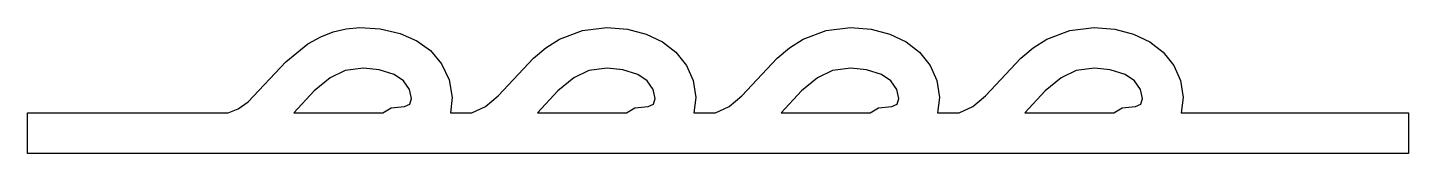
# Model space of a CAD drawing. Header units: millimetres. Extents: x 0 to 34, y -0.5 to 2.6.
import ezdxf

# ---------------------------------------------------------------- set-up
doc = ezdxf.new("R2010")
doc.units = ezdxf.units.MM

msp = doc.modelspace()

# ---------------------------------------------------------------- linework, layer by layer
at = {"layer": 'FLUID_OUTER'}
msp.add_lwpolyline([(0, -0.5), (0, 0.5), (4.938, 0.5), (5.185, 0.602), (5.431, 0.777), (6.355, 1.763), (6.9, 2.205), (7.219, 2.383), (7.526, 2.502), (7.847, 2.577), (8.179, 2.609), (8.678, 2.58), (9.174, 2.466), (9.588, 2.285), (9.924, 2.041), (10.194, 1.717), (10.38, 1.32), (10.455, 0.881), (10.409, 0.5), (10.938, 0.5), (11.276, 0.658), (11.588, 0.924), (12.453, 1.855), (12.759, 2.107), (13.096, 2.321), (13.663, 2.54), (14.264, 2.61), (14.769, 2.566), (15.229, 2.447), (15.632, 2.259), (15.963, 2.003), (16.223, 1.67), (16.385, 1.304), (16.455, 0.881), (16.409, 0.5), (16.938, 0.5), (17.276, 0.658), (17.588, 0.924), (18.453, 1.855), (18.759, 2.107), (19.096, 2.321), (19.663, 2.54), (20.264, 2.61), (20.769, 2.566), (21.229, 2.447), (21.632, 2.259), (21.963, 2.003), (22.223, 1.67), (22.385, 1.304), (22.455, 0.881), (22.409, 0.5), (22.938, 0.5), (23.276, 0.658), (23.588, 0.924), (24.453, 1.855), (24.759, 2.107), (25.096, 2.321), (25.663, 2.54), (26.264, 2.61), (26.769, 2.566), (27.229, 2.447), (27.632, 2.259), (27.963, 2.003), (28.223, 1.67), (28.385, 1.304), (28.455, 0.881), (28.409, 0.5), (34, 0.5), (34, -0.5), (0, -0.5)], close=True, dxfattribs=at)
at = {"layer": 'ISLAND'}
for points in [[(8.743, 0.5), (8.956, 0.629), (9.282, 0.662), (9.415, 0.715), (9.455, 0.855), (9.405, 1.076), (9.258, 1.294), (9.022, 1.453), (8.66, 1.569), (8.268, 1.61), (7.823, 1.547), (7.447, 1.368), (7.054, 1.047), (6.557, 0.5), (8.743, 0.5)], [(14.743, 0.5), (14.956, 0.629), (15.282, 0.662), (15.415, 0.715), (15.455, 0.855), (15.405, 1.076), (15.258, 1.294), (15.022, 1.453), (14.66, 1.569), (14.268, 1.61), (13.823, 1.547), (13.447, 1.368), (13.054, 1.047), (12.557, 0.5), (14.743, 0.5)], [(20.747, 0.505), (20.956, 0.629), (21.282, 0.662), (21.415, 0.715), (21.455, 0.855), (21.405, 1.076), (21.258, 1.294), (21.022, 1.453), (20.66, 1.569), (20.268, 1.61), (19.823, 1.547), (19.447, 1.368), (19.054, 1.047), (18.557, 0.5), (20.747, 0.505)], [(26.743, 0.5), (26.956, 0.629), (27.282, 0.662), (27.415, 0.715), (27.455, 0.855), (27.405, 1.076), (27.258, 1.294), (27.022, 1.453), (26.66, 1.569), (26.268, 1.61), (25.823, 1.547), (25.447, 1.368), (25.054, 1.047), (24.557, 0.5), (26.743, 0.5)]]:
    msp.add_lwpolyline(points, close=True, dxfattribs=at)

doc.saveas('drawing.dxf')
